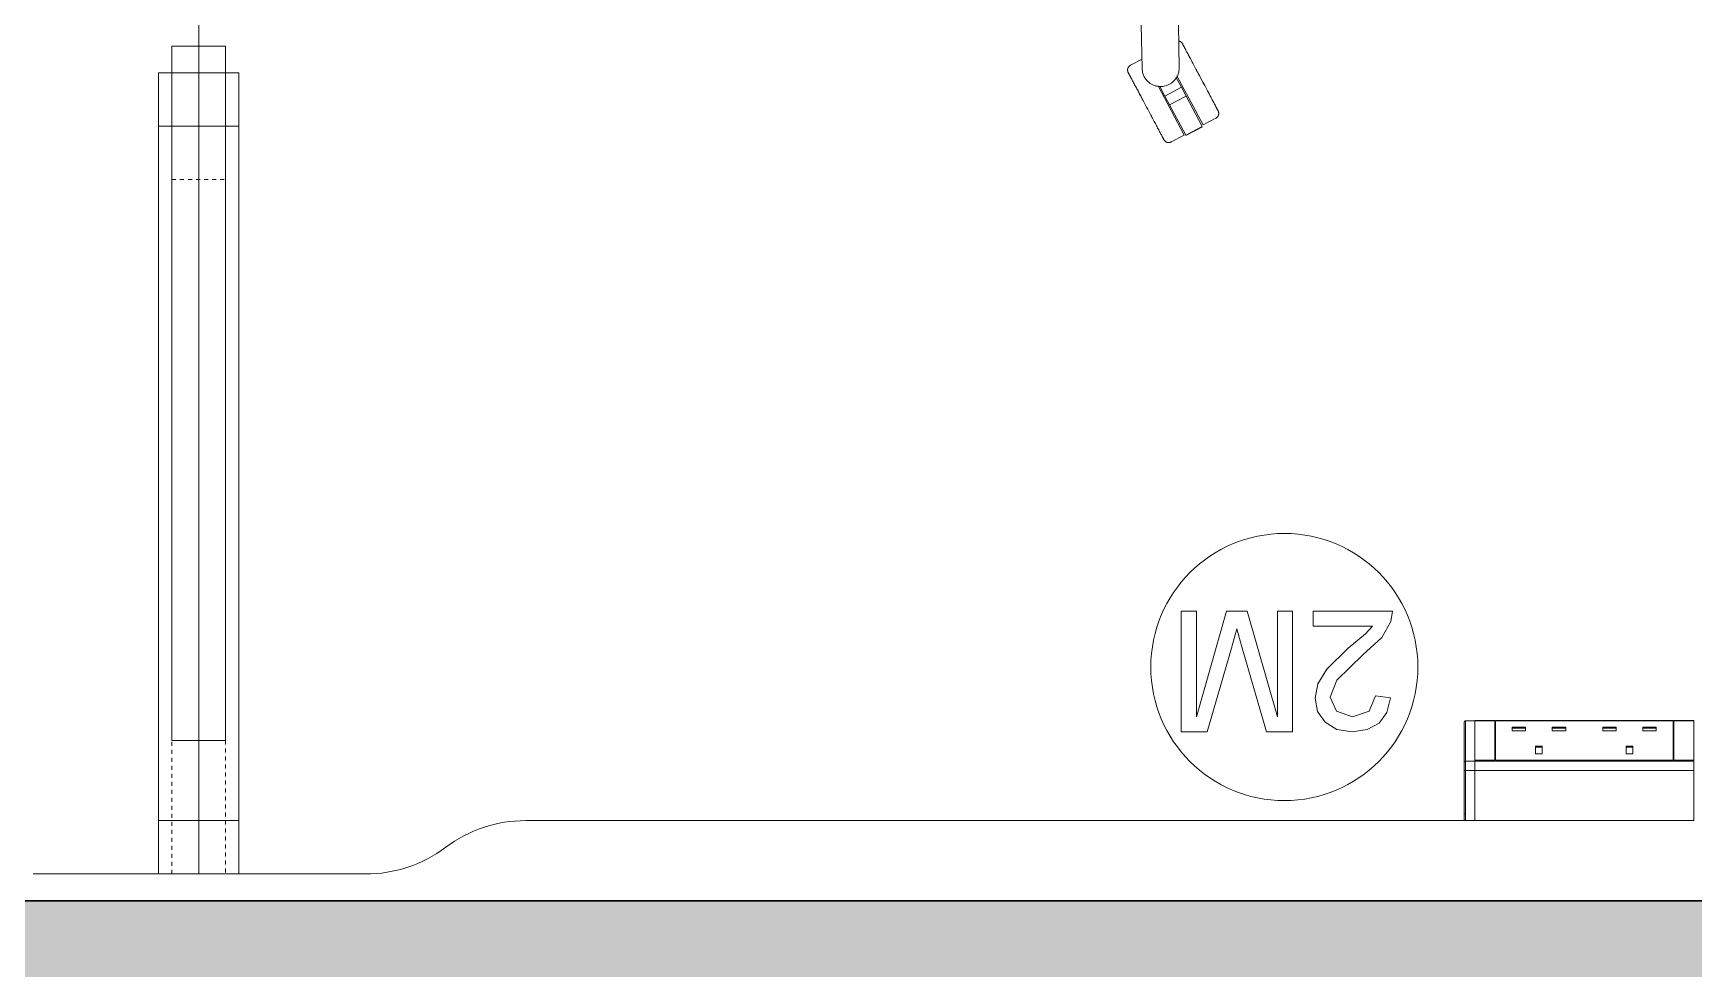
# Model space of a CAD drawing. Header units: millimetres. Extents: x 155927 to 317870, y -36033 to 97293.
# Drawn here: x 169723 to 170967, y 21057 to 21757 of the extents above; entities that cross this region are included whole.
import ezdxf

# ---------------------------------------------------------------- set-up
doc = ezdxf.new("R2010")
doc.units = ezdxf.units.MM
doc.header["$MEASUREMENT"] = 0
doc.linetypes.add('Dash', pattern=[6, 3, -3])
for name, color, linetype, lineweight in [('A-WALL-PATT', 7, 'CONTINUOUS', 9), ('I-FURN', 8, 'CONTINUOUS', 9), ('I-FURN-HDLN', 8, 'Dash', 9), ('I-WALL', 7, 'CONTINUOUS', 9)]:
    doc.layers.add(name, color=color, linetype=linetype, lineweight=lineweight)

msp = doc.modelspace()

# ---------------------------------------------------------------- hatches: boundary and pattern name
at = {"layer": 'A-WALL-PATT'}
msp.add_hatch(color=256, dxfattribs=at).paths.add_polyline_path([(178998.8, 21005.6), (178998.8, 21107.6), (166470.8, 21107.6), (166470.8, 21005.6), (178728, 21005.6)], flags=0)

# ---------------------------------------------------------------- linework, layer by layer
at = {"layer": 'I-FURN'}
for p, q in [((169847, 21927.6), (169847, 21127.6)), ((169847, 21127.6), (169847, 21927.6)), ((169847, 21127.6), (169847, 21927.6)), ((169847, 21927.6), (169847, 21127.6)), ((170553.5, 21731), (170552.9, 21763.4)), ((170580.9, 21763.7), (170581.4, 21731.5)), ((169867, 21747.6), (169827, 21747.6)), ((169827, 21747.6), (169827, 21727.6)), ((169867, 21727.6), (169867, 21747.6)), ((170581.2, 21751.4), (170581.3, 21751.3)), ((170581.3, 21751.3), (170581.5, 21751.3)), ((170581.5, 21751.3), (170581.6, 21751.2)), ((170581.6, 21751.2), (170581.8, 21751.2)), ((170581.8, 21751.2), (170581.9, 21751.1)), ((170581.9, 21751.1), (170582.1, 21751)), ((170582.1, 21751), (170582.2, 21751)), ((170582.2, 21751), (170582.3, 21750.9)), ((170582.3, 21750.9), (170582.5, 21750.8)), ((170582.5, 21750.8), (170582.6, 21750.7)), ((170582.6, 21750.7), (170582.7, 21750.6)), ((170582.7, 21750.6), (170582.9, 21750.5)), ((170582.9, 21750.5), (170583, 21750.4)), ((170583, 21750.4), (170583.1, 21750.3)), ((170583.1, 21750.3), (170583.2, 21750.2)), ((170583.2, 21750.2), (170583.3, 21750)), ((170583.3, 21750), (170583.4, 21749.9)), ((170583.4, 21749.9), (170583.5, 21749.8)), ((170583.5, 21749.8), (170583.6, 21749.7)), ((170583.6, 21749.7), (170583.7, 21749.5)), ((170583.7, 21749.5), (170583.8, 21749.4)), ((170583.8, 21749.4), (170583.8, 21749.3)), ((170583.8, 21749.3), (170583.8, 21749.3)), ((170583.8, 21749.3), (170583.8, 21749.3)), ((170583.8, 21749.3), (170583.9, 21749.2)), ((170583.9, 21749.2), (170583.8, 21749.3)), ((170583.8, 21749.3), (170583.8, 21749.3)), ((170583.8, 21749.3), (170583.8, 21749.3)), ((170583.9, 21749.2), (170584, 21749)), ((170583.9, 21749.1), (170583.9, 21749.2)), ((170584, 21748.9), (170583.9, 21749.1)), ((170584, 21749), (170584.1, 21748.8)), ((170584.1, 21748.7), (170584, 21748.9)), ((170584.1, 21748.8), (170584.2, 21748.6)), ((170584.2, 21748.5), (170584.1, 21748.7)), ((170584.2, 21748.6), (170584.3, 21748.4)), ((170584.4, 21748.2), (170584.2, 21748.5)), ((170584.3, 21748.4), (170584.5, 21748.1)), ((170584.6, 21747.9), (170584.4, 21748.2)), ((170584.5, 21748.1), (170584.6, 21747.7)), ((170584.8, 21747.5), (170584.6, 21747.9)), ((170584.6, 21747.7), (170584.8, 21747.4)), ((170585, 21747.1), (170584.8, 21747.5)), ((170584.8, 21747.4), (170585.1, 21747)), ((170585.2, 21746.7), (170585, 21747.1)), ((170585.1, 21747), (170585.3, 21746.5)), ((170585.4, 21746.3), (170585.2, 21746.7)), ((170585.3, 21746.5), (170585.6, 21746)), ((170585.7, 21745.7), (170585.4, 21746.3)), ((170585.6, 21746), (170585.8, 21745.5)), ((170586, 21745.2), (170585.7, 21745.7)), ((170585.8, 21745.5), (170586.1, 21745)), ((170586.3, 21744.6), (170586, 21745.2)), ((170586.1, 21745), (170586.4, 21744.4)), ((170586.6, 21744), (170586.3, 21744.6)), ((170586.9, 21743.4), (170586.6, 21744)), ((170587.3, 21742.7), (170586.9, 21743.4)), ((170587.7, 21742.1), (170587.3, 21742.7)), ((170588.1, 21741.3), (170587.7, 21742.1)), ((170588.5, 21740.6), (170588.1, 21741.3)), ((170588.9, 21739.8), (170588.5, 21740.6)), ((170589.3, 21739), (170588.9, 21739.8)), ((169817, 21727.6), (169817, 21687.6)), ((169817, 21127.6), (169817, 21727.6)), ((169827, 21727.6), (169817, 21727.6)), ((169817, 21727.6), (169877, 21727.6)), ((169827, 21727.6), (169827, 21227.6)), ((169877, 21727.6), (169867, 21727.6)), ((169867, 21227.6), (169867, 21727.6)), ((169877, 21727.6), (169877, 21127.6)), ((169877, 21687.6), (169877, 21727.6)), ((170542.7, 21730.3), (170542.8, 21730.4)), ((170542.7, 21730.1), (170542.7, 21730.3)), ((170542.7, 21729.9), (170542.7, 21730.1)), ((170542.7, 21729.8), (170542.7, 21729.9)), ((170542.7, 21729.6), (170542.7, 21729.8)), ((170542.7, 21729.4), (170542.7, 21729.6)), ((170542.7, 21729.3), (170542.7, 21729.4)), ((170542.7, 21729.1), (170542.7, 21729.3)), ((170542.8, 21729), (170542.7, 21729.1)), ((170542.8, 21730.7), (170542.9, 21730.9)), ((170542.8, 21730.6), (170542.8, 21730.7)), ((170542.8, 21730.4), (170542.8, 21730.6)), ((170542.8, 21728.8), (170542.8, 21729)), ((170542.8, 21728.7), (170542.8, 21728.8)), ((170542.9, 21728.5), (170542.8, 21728.7)), ((170542.9, 21731), (170543, 21731.2)), ((170542.9, 21730.9), (170542.9, 21731)), ((170542.9, 21728.3), (170542.9, 21728.5)), ((170543, 21728.2), (170542.9, 21728.3)), ((170543, 21731.2), (170543.1, 21731.3)), ((170543, 21728), (170543, 21728.2)), ((170543.1, 21727.9), (170543, 21728)), ((170543.1, 21731.5), (170543.2, 21731.6)), ((170543.1, 21731.3), (170543.1, 21731.5)), ((170543.2, 21727.8), (170543.1, 21727.9)), ((170543.2, 21731.6), (170543.3, 21731.8)), ((170543.2, 21727.7), (170543.2, 21727.8)), ((170543.2, 21727.8), (170543.2, 21727.7)), ((170543.2, 21727.6), (170543.2, 21727.7)), ((170543.2, 21727.7), (170543.2, 21727.7)), ((170543.2, 21727.7), (170543.2, 21727.7)), ((170543.2, 21727.7), (170543.3, 21727.6)), ((170543.3, 21727.5), (170543.2, 21727.6)), ((170543.3, 21731.8), (170543.4, 21731.9)), ((170543.3, 21727.6), (170543.3, 21727.4)), ((170543.4, 21727.3), (170543.3, 21727.5)), ((170543.3, 21727.4), (170543.4, 21727.2)), ((170543.4, 21731.9), (170543.5, 21732)), ((170543.5, 21727.1), (170543.4, 21727.3)), ((170543.4, 21727.2), (170543.6, 21727)), ((170543.5, 21732), (170543.6, 21732.1)), ((170543.6, 21732.1), (170543.7, 21732.3)), ((170543.7, 21732.3), (170543.8, 21732.4)), ((170543.8, 21732.4), (170543.9, 21732.5)), ((170543.9, 21732.5), (170544, 21732.6)), ((170544, 21732.6), (170544.1, 21732.7)), ((170544.1, 21732.7), (170544.3, 21732.8)), ((170544.3, 21732.8), (170544.4, 21732.9)), ((170544.4, 21732.9), (170544.5, 21733)), ((170544.5, 21733), (170544.7, 21733.1)), ((170544.7, 21733.1), (170544.8, 21733.2)), ((170553.7, 21737.9), (170544.8, 21733.2)), ((170544.8, 21733.2), (170544.8, 21733.2)), ((170553.9, 21727.7), (170553.5, 21731)), ((170555.2, 21724.5), (170553.9, 21727.7)), ((170581.1, 21728.1), (170580, 21725)), ((170581.4, 21731.5), (170581.1, 21728.1)), ((170589.7, 21738.2), (170589.3, 21739)), ((170590.2, 21737.3), (170589.7, 21738.2)), ((170590.6, 21736.5), (170590.2, 21737.3)), ((170591.1, 21735.6), (170590.6, 21736.5)), ((170591.6, 21734.7), (170591.1, 21735.6)), ((170591.3, 21735.2), (170591.8, 21734.2)), ((170592.1, 21733.7), (170591.6, 21734.7)), ((170591.8, 21734.2), (170592.3, 21733.3)), ((170592.6, 21732.8), (170592.1, 21733.7)), ((170592.3, 21733.3), (170592.8, 21732.4)), ((170593.1, 21731.9), (170592.6, 21732.8)), ((170592.8, 21732.4), (170593.3, 21731.4)), ((170593.6, 21730.9), (170593.1, 21731.9)), ((170593.3, 21731.4), (170593.8, 21730.4)), ((170594.1, 21729.9), (170593.6, 21730.9)), ((170593.8, 21730.4), (170594.4, 21729.5)), ((170594.6, 21728.9), (170594.1, 21729.9)), ((170594.4, 21729.5), (170594.9, 21728.5)), ((170595.2, 21727.9), (170594.6, 21728.9)), ((170594.9, 21728.5), (170595.4, 21727.5)), ((170595.7, 21726.9), (170595.2, 21727.9)), ((170595.4, 21727.5), (170595.9, 21726.5)), ((170543.6, 21726.9), (170543.5, 21727.1)), ((170543.6, 21727), (170543.7, 21726.8)), ((170543.8, 21726.6), (170543.6, 21726.9)), ((170543.7, 21726.8), (170543.9, 21726.5)), ((170543.9, 21726.3), (170543.8, 21726.6)), ((170543.9, 21726.5), (170544, 21726.1)), ((170544.1, 21725.9), (170543.9, 21726.3)), ((170544, 21726.1), (170544.2, 21725.8)), ((170544.3, 21725.5), (170544.1, 21725.9)), ((170544.2, 21725.8), (170544.4, 21725.4)), ((170544.6, 21725.1), (170544.3, 21725.5)), ((170544.4, 21725.4), (170544.7, 21724.9)), ((170544.8, 21724.7), (170544.6, 21725.1)), ((170544.7, 21724.9), (170544.9, 21724.4)), ((170545.1, 21724.2), (170544.8, 21724.7)), ((170544.9, 21724.4), (170545.2, 21723.9)), ((170545.4, 21723.6), (170545.1, 21724.2)), ((170545.2, 21723.9), (170545.5, 21723.4)), ((170545.7, 21723), (170545.4, 21723.6)), ((170545.5, 21723.4), (170545.8, 21722.8)), ((170545.8, 21722.8), (170546.1, 21722.2)), ((170546.1, 21722.2), (170546.5, 21721.5)), ((170546.5, 21721.5), (170546.9, 21720.8)), ((170546.9, 21720.8), (170547.2, 21720.1)), ((170547.2, 21720.1), (170547.6, 21719.4)), ((170547.6, 21719.4), (170548, 21718.6)), ((170548, 21718.6), (170548.4, 21717.8)), ((170548.4, 21717.8), (170548.9, 21717)), ((170548.9, 21717), (170549.3, 21716.2)), ((170549.6, 21715.7), (170549.1, 21716.6)), ((170549.3, 21716.2), (170549.8, 21715.3)), ((170550, 21714.9), (170549.6, 21715.7)), ((170549.8, 21715.3), (170550.2, 21714.5)), ((170550.5, 21714), (170550, 21714.9)), ((170557.1, 21721.8), (170555.2, 21724.5)), ((170559.7, 21719.6), (170557.1, 21721.8)), ((170562.7, 21718.1), (170559.7, 21719.6)), ((170566, 21717.3), (170562.7, 21718.1)), ((170585, 21681), (170565.5, 21717.7)), ((170569.4, 21717.4), (170566, 21717.3)), ((170570.7, 21710.1), (170566.9, 21717.3)), ((170572.6, 21718.3), (170569.4, 21717.4)), ((170583, 21716.7), (170570.7, 21710.1)), ((170575.6, 21719.9), (170572.6, 21718.3)), ((170578.1, 21722.2), (170575.6, 21719.9)), ((170580, 21725), (170578.1, 21722.2)), ((170579.2, 21723.8), (170583, 21716.7)), ((170599.2, 21688.5), (170579.6, 21725.2)), ((170583, 21716.7), (170586.6, 21710.1)), ((170596.2, 21725.9), (170595.7, 21726.9)), ((170595.9, 21726.5), (170596.5, 21725.5)), ((170596.8, 21724.9), (170596.2, 21725.9)), ((170596.5, 21725.5), (170597, 21724.5)), ((170597.3, 21723.9), (170596.8, 21724.9)), ((170597, 21724.5), (170597.5, 21723.5)), ((170597.8, 21722.9), (170597.3, 21723.9)), ((170597.5, 21723.5), (170598.1, 21722.5)), ((170598.4, 21721.9), (170597.8, 21722.9)), ((170598.1, 21722.5), (170598.6, 21721.5)), ((170598.9, 21720.9), (170598.4, 21721.9)), ((170598.6, 21721.5), (170599.1, 21720.5)), ((170599.4, 21719.9), (170598.9, 21720.9)), ((170599.1, 21720.5), (170599.7, 21719.5)), ((170600, 21718.9), (170599.4, 21719.9)), ((170599.7, 21719.5), (170600.2, 21718.5)), ((170600.5, 21718), (170600, 21718.9)), ((170600.2, 21718.5), (170600.7, 21717.5)), ((170601, 21717), (170600.5, 21718)), ((170600.7, 21717.5), (170601.2, 21716.6)), ((170601.5, 21716), (170601, 21717)), ((170601.2, 21716.6), (170601.7, 21715.6)), ((170602, 21715.1), (170601.5, 21716)), ((170601.7, 21715.6), (170602.2, 21714.7)), ((170602.5, 21714.2), (170602, 21715.1)), ((170550.2, 21714.5), (170550.7, 21713.6)), ((170551, 21713.1), (170550.5, 21714)), ((170550.7, 21713.6), (170551.2, 21712.7)), ((170551.5, 21712.2), (170551, 21713.1)), ((170551.2, 21712.7), (170551.7, 21711.7)), ((170552, 21711.2), (170551.5, 21712.2)), ((170551.7, 21711.7), (170552.2, 21710.8)), ((170552.5, 21710.3), (170552, 21711.2)), ((170552.2, 21710.8), (170552.7, 21709.8)), ((170553, 21709.3), (170552.5, 21710.3)), ((170552.7, 21709.8), (170553.2, 21708.9)), ((170553.5, 21708.3), (170553, 21709.3)), ((170553.2, 21708.9), (170553.7, 21707.9)), ((170554, 21707.3), (170553.5, 21708.3)), ((170553.7, 21707.9), (170554.3, 21706.9)), ((170554.6, 21706.4), (170554, 21707.3)), ((170554.3, 21706.9), (170554.8, 21705.9)), ((170555.1, 21705.4), (170554.6, 21706.4)), ((170554.8, 21705.9), (170555.3, 21704.9)), ((170555.6, 21704.4), (170555.1, 21705.4)), ((170555.3, 21704.9), (170555.9, 21703.9)), ((170556.1, 21703.3), (170555.6, 21704.4)), ((170555.9, 21703.9), (170556.4, 21702.9)), ((170556.7, 21702.3), (170556.1, 21703.3)), ((170556.4, 21702.9), (170556.9, 21701.9)), ((170557.2, 21701.3), (170556.7, 21702.3)), ((170574.2, 21703.5), (170570.7, 21710.1)), ((170586.6, 21710.1), (170574.2, 21703.5)), ((170586.3, 21680.8), (170574.2, 21703.5)), ((170586.6, 21710.1), (170598.6, 21687.3)), ((170602.2, 21714.7), (170602.7, 21713.7)), ((170603, 21713.3), (170602.5, 21714.2)), ((170602.7, 21713.7), (170603.2, 21712.8)), ((170603.5, 21712.4), (170603, 21713.3)), ((170603.2, 21712.8), (170603.7, 21712)), ((170603.9, 21711.5), (170603.5, 21712.4)), ((170603.7, 21712), (170604.1, 21711.1)), ((170604.4, 21710.6), (170603.9, 21711.5)), ((170604.1, 21711.1), (170604.6, 21710.2)), ((170604.8, 21709.8), (170604.4, 21710.6)), ((170605.3, 21709), (170604.8, 21709.8)), ((170605.7, 21708.2), (170605.3, 21709)), ((170606.1, 21707.4), (170605.7, 21708.2)), ((170606.5, 21706.7), (170606.1, 21707.4)), ((170606.8, 21706), (170606.5, 21706.7)), ((170607.2, 21705.3), (170606.8, 21706)), ((170607.5, 21704.7), (170607.2, 21705.3)), ((170607.9, 21704), (170607.5, 21704.7)), ((170608.2, 21703.5), (170607.9, 21704)), ((170608, 21703.8), (170608.3, 21703.2)), ((170608.5, 21702.9), (170608.2, 21703.5)), ((170608.3, 21703.2), (170608.6, 21702.7)), ((170608.8, 21702.4), (170608.5, 21702.9)), ((170608.6, 21702.7), (170608.9, 21702.2)), ((170609, 21701.9), (170608.8, 21702.4)), ((170556.9, 21701.9), (170557.5, 21700.9)), ((170557.8, 21700.3), (170557.2, 21701.3)), ((170557.5, 21700.9), (170558, 21699.9)), ((170558.3, 21699.3), (170557.8, 21700.3)), ((170558, 21699.9), (170558.5, 21698.9)), ((170558.8, 21698.3), (170558.3, 21699.3)), ((170558.5, 21698.9), (170559.1, 21697.9)), ((170559.3, 21697.4), (170558.8, 21698.3)), ((170559.1, 21697.9), (170559.6, 21696.9)), ((170559.9, 21696.4), (170559.3, 21697.4)), ((170559.6, 21696.9), (170560.1, 21695.9)), ((170560.4, 21695.4), (170559.9, 21696.4)), ((170560.1, 21695.9), (170560.6, 21695)), ((170560.9, 21694.4), (170560.4, 21695.4)), ((170560.6, 21695), (170561.1, 21694)), ((170561.4, 21693.5), (170560.9, 21694.4)), ((170561.1, 21694), (170561.6, 21693.1)), ((170561.9, 21692.6), (170561.4, 21693.5)), ((170561.6, 21693.1), (170562.1, 21692.2)), ((170562.4, 21691.7), (170561.9, 21692.6)), ((170562.1, 21692.2), (170562.6, 21691.2)), ((170562.6, 21691.2), (170563.1, 21690.4)), ((170563.1, 21690.4), (170563.5, 21689.5)), ((170599.2, 21688.5), (170608.9, 21693.6)), ((170608.9, 21702.2), (170609.1, 21701.7)), ((170609, 21693.7), (170608.9, 21693.6)), ((170608.9, 21693.6), (170608.9, 21693.6)), ((170609.2, 21701.5), (170609, 21701.9)), ((170609.2, 21693.8), (170609, 21693.7)), ((170609.1, 21701.7), (170609.4, 21701.3)), ((170609.5, 21701.1), (170609.2, 21701.5)), ((170609.3, 21693.9), (170609.2, 21693.8)), ((170609.4, 21694), (170609.3, 21693.9)), ((170609.4, 21701.3), (170609.6, 21700.9)), ((170609.6, 21694.1), (170609.4, 21694)), ((170609.7, 21700.7), (170609.5, 21701.1)), ((170609.6, 21700.9), (170609.7, 21700.5)), ((170609.7, 21694.2), (170609.6, 21694.1)), ((170609.8, 21700.3), (170609.7, 21700.7)), ((170609.7, 21700.5), (170609.9, 21700.2)), ((170609.8, 21694.3), (170609.7, 21694.2)), ((170610, 21700.1), (170609.8, 21700.3)), ((170609.9, 21694.4), (170609.8, 21694.3)), ((170609.9, 21700.2), (170610.1, 21699.9)), ((170610, 21694.5), (170609.9, 21694.4)), ((170610.1, 21699.8), (170610, 21700.1)), ((170610.1, 21694.7), (170610, 21694.5)), ((170610.1, 21699.9), (170610.2, 21699.7)), ((170610.3, 21699.6), (170610.1, 21699.8)), ((170610.2, 21694.8), (170610.1, 21694.7)), ((170610.2, 21699.7), (170610.3, 21699.5)), ((170610.3, 21694.9), (170610.2, 21694.8)), ((170610.4, 21699.4), (170610.3, 21699.6)), ((170610.3, 21699.5), (170610.4, 21699.3)), ((170610.4, 21695.1), (170610.3, 21694.9)), ((170610.4, 21699.3), (170610.4, 21699.4)), ((170610.4, 21699.3), (170610.5, 21699.2)), ((170610.5, 21699.2), (170610.4, 21699.3)), ((170610.5, 21695.2), (170610.4, 21695.1)), ((170610.5, 21699.2), (170610.5, 21699.1)), ((170610.5, 21699.1), (170610.5, 21699.2)), ((170610.5, 21699.1), (170610.6, 21698.9)), ((170610.5, 21699.1), (170610.5, 21699.1)), ((170610.5, 21699.1), (170610.5, 21699.1)), ((170610.5, 21699.1), (170610.5, 21699.1)), ((170610.6, 21695.4), (170610.5, 21695.2)), ((170610.6, 21698.9), (170610.7, 21698.8)), ((170610.7, 21695.6), (170610.6, 21695.5)), ((170610.6, 21695.5), (170610.6, 21695.4)), ((170610.7, 21698.8), (170610.7, 21698.6)), ((170610.7, 21698.6), (170610.8, 21698.5)), ((170610.8, 21695.9), (170610.7, 21695.8)), ((170610.7, 21695.8), (170610.7, 21695.6)), ((170610.8, 21698.5), (170610.8, 21698.3)), ((170610.8, 21698.3), (170610.9, 21698.2)), ((170610.9, 21696.3), (170610.8, 21696.1)), ((170610.8, 21696.1), (170610.8, 21695.9)), ((170610.9, 21698.2), (170610.9, 21698)), ((170610.9, 21698), (170610.9, 21697.9)), ((170610.9, 21697.9), (170611, 21697.7)), ((170611, 21696.7), (170610.9, 21696.6)), ((170610.9, 21696.6), (170610.9, 21696.4)), ((170610.9, 21696.4), (170610.9, 21696.3)), ((170611, 21697.7), (170611, 21697.5)), ((170611, 21697.5), (170611, 21697.4)), ((170611, 21697.4), (170611, 21697.2)), ((170611, 21697.2), (170611, 21697.1)), ((170611, 21697.1), (170611, 21696.9)), ((170611, 21696.9), (170611, 21696.7)), ((169817, 21687.6), (169817, 21167.6)), ((169827, 21687.6), (169817, 21687.6)), ((169877, 21687.6), (169817, 21687.6)), ((169877, 21687.6), (169867, 21687.6)), ((169877, 21167.6), (169877, 21687.6)), ((170563.5, 21689.5), (170564, 21688.6)), ((170564, 21688.6), (170564.4, 21687.8)), ((170564.4, 21687.8), (170564.8, 21687)), ((170564.8, 21687), (170565.2, 21686.2)), ((170565.2, 21686.2), (170565.6, 21685.5)), ((170565.6, 21685.5), (170566, 21684.8)), ((170566, 21684.8), (170566.4, 21684.1)), ((170566.4, 21684.1), (170566.7, 21683.4)), ((170566.7, 21683.4), (170567.1, 21682.8)), ((170567.1, 21682.8), (170567.4, 21682.2)), ((170567.6, 21681.9), (170567.3, 21682.5)), ((170567.4, 21682.2), (170567.7, 21681.6)), ((170567.9, 21681.3), (170567.6, 21681.9)), ((170567.7, 21681.6), (170568, 21681.1)), ((170568.1, 21680.8), (170567.9, 21681.3)), ((170568, 21681.1), (170568.3, 21680.6)), ((170568.4, 21680.3), (170568.1, 21680.8)), ((170568.3, 21680.6), (170568.5, 21680.1)), ((170568.6, 21679.9), (170568.4, 21680.3)), ((170568.5, 21680.1), (170568.7, 21679.7)), ((170568.9, 21679.5), (170568.6, 21679.9)), ((170568.7, 21679.7), (170568.9, 21679.3)), ((170569, 21679.1), (170568.9, 21679.5)), ((170568.9, 21679.3), (170569.1, 21678.9)), ((170569.2, 21678.8), (170569, 21679.1)), ((170569.1, 21678.9), (170569.3, 21678.6)), ((170569.4, 21678.5), (170569.2, 21678.8)), ((170569.3, 21678.6), (170569.5, 21678.3)), ((170569.5, 21678.2), (170569.4, 21678.5)), ((170569.5, 21678.3), (170569.6, 21678.1)), ((170569.6, 21678), (170569.5, 21678.2)), ((170569.6, 21678.1), (170569.7, 21677.9)), ((170569.7, 21677.8), (170569.6, 21678)), ((170569.7, 21677.9), (170569.8, 21677.7)), ((170569.8, 21677.7), (170569.7, 21677.8)), ((170569.9, 21677.6), (170569.8, 21677.7)), ((170569.8, 21677.7), (170569.8, 21677.6)), ((170569.8, 21677.6), (170569.9, 21677.5)), ((170569.9, 21677.5), (170569.9, 21677.6)), ((170569.9, 21677.4), (170569.9, 21677.5)), ((170569.9, 21677.5), (170569.9, 21677.5)), ((170569.9, 21677.5), (170569.9, 21677.5)), ((170569.9, 21677.5), (170569.9, 21677.5)), ((170570, 21677.3), (170569.9, 21677.4)), ((170575.4, 21675.8), (170585, 21681)), ((170598.6, 21687.3), (170586.3, 21680.8)), ((170586.4, 21680.6), (170598.7, 21687.2)), ((170570.1, 21677.2), (170570, 21677.3)), ((170570.2, 21677), (170570.1, 21677.2)), ((170570.3, 21676.9), (170570.2, 21677)), ((170570.4, 21676.8), (170570.3, 21676.9)), ((170570.5, 21676.7), (170570.4, 21676.8)), ((170570.6, 21676.5), (170570.5, 21676.7)), ((170570.7, 21676.4), (170570.6, 21676.5)), ((170570.8, 21676.3), (170570.7, 21676.4)), ((170571, 21676.2), (170570.8, 21676.3)), ((170571.1, 21676.1), (170571, 21676.2)), ((170571.2, 21676), (170571.1, 21676.1)), ((170571.4, 21675.9), (170571.2, 21676)), ((170571.5, 21675.9), (170571.4, 21675.9)), ((170571.6, 21675.8), (170571.5, 21675.9)), ((170571.8, 21675.7), (170571.6, 21675.8)), ((170571.9, 21675.6), (170571.8, 21675.7)), ((170572.1, 21675.6), (170571.9, 21675.6)), ((170572.2, 21675.5), (170572.1, 21675.6)), ((170572.4, 21675.5), (170572.2, 21675.5)), ((170572.5, 21675.4), (170572.4, 21675.5)), ((170572.7, 21675.4), (170572.5, 21675.4)), ((170572.9, 21675.4), (170572.7, 21675.4)), ((170573, 21675.4), (170572.9, 21675.4)), ((170573.2, 21675.3), (170573, 21675.4)), ((170573.3, 21675.3), (170573.2, 21675.3)), ((170573.5, 21675.3), (170573.3, 21675.3)), ((170573.7, 21675.3), (170573.5, 21675.3)), ((170573.8, 21675.4), (170573.7, 21675.3)), ((170574, 21675.4), (170573.8, 21675.4)), ((170574.1, 21675.4), (170574, 21675.4)), ((170574.3, 21675.4), (170574.1, 21675.4)), ((170574.5, 21675.5), (170574.3, 21675.4)), ((170574.6, 21675.5), (170574.5, 21675.5)), ((170574.8, 21675.6), (170574.6, 21675.5)), ((170574.9, 21675.6), (170574.8, 21675.6)), ((170575.1, 21675.7), (170574.9, 21675.6)), ((170575.2, 21675.7), (170575.1, 21675.7)), ((170575.4, 21675.8), (170575.2, 21675.7)), ((170594.2, 21324.5), (170582.9, 21324.5)), ((170582.9, 21324.5), (170582.9, 21234.1)), ((170616.9, 21324.5), (170594.2, 21245.4)), ((170594.2, 21245.4), (170594.2, 21324.5)), ((170632.2, 21324.5), (170616.9, 21324.5)), ((170654.9, 21245.4), (170632.2, 21324.5)), ((170666.2, 21324.5), (170654.9, 21324.5)), ((170654.9, 21324.5), (170654.9, 21245.4)), ((170666.2, 21234.1), (170666.2, 21324.5)), ((170741.1, 21324.5), (170681.8, 21324.5)), ((170681.8, 21324.5), (170681.8, 21313.2)), ((170739.9, 21316.7), (170741.1, 21324.5)), ((170620.5, 21296.7), (170624.5, 21311.1)), ((170624.5, 21311.1), (170628.3, 21297.8)), ((170681.8, 21313.2), (170726.1, 21313.2)), ((170721, 21307.4), (170708, 21296.6)), ((170718.9, 21291.6), (170733, 21304.7)), ((170726.1, 21313.2), (170721, 21307.4)), ((170733, 21304.7), (170739.9, 21316.7)), ((170602.3, 21234.1), (170620.5, 21296.7)), ((170628.3, 21297.8), (170646.8, 21234.1)), ((170708, 21296.6), (170691.9, 21281.1)), ((170691.9, 21281.1), (170685.2, 21270)), ((170699.3, 21272.8), (170718.9, 21291.6)), ((170685.2, 21270), (170683.2, 21259.3)), ((170694.5, 21260), (170699.3, 21272.8)), ((170683.2, 21259.3), (170685, 21249.4)), ((170699.1, 21249.6), (170694.5, 21260)), ((170728.4, 21260.9), (170723.6, 21249.5)), ((170739.7, 21259.5), (170728.4, 21260.9)), ((170736.9, 21248.6), (170739.7, 21259.5)), ((170685, 21249.4), (170690.6, 21241.3)), ((170711.1, 21245.4), (170699.1, 21249.6)), ((170723.6, 21249.5), (170711.1, 21245.4)), ((170731, 21240.6), (170736.9, 21248.6)), ((170802.7, 21242.4), (170795.7, 21242.4)), ((170795.7, 21242.3), (170795.7, 21242.4)), ((170802.7, 21242.4), (170795.7, 21242.4)), ((170802.7, 21242.4), (170795.7, 21242.4)), ((170795.7, 21212), (170795.7, 21242.3)), ((170795.7, 21242.3), (170802.7, 21242.3)), ((170802.7, 21242.6), (170817.7, 21242.6)), ((170802.7, 21212.8), (170802.7, 21242.6)), ((170802.7, 21242.3), (170802.7, 21242.4)), ((170802.7, 21212), (170802.7, 21242.3)), ((170966.7, 21242.4), (170802.8, 21242.4)), ((170817.7, 21242.6), (170817.7, 21212.8)), ((170817.7, 21242.3), (170818.2, 21242.3)), ((170818.2, 21242.6), (170951.2, 21242.6)), ((170818.2, 21242.6), (170818.2, 21212.8)), ((170951.2, 21242.6), (170951.2, 21212.8)), ((170951.2, 21242.3), (170951.7, 21242.3)), ((170951.7, 21212.8), (170951.7, 21242.6)), ((170951.7, 21242.6), (170966.7, 21242.6)), ((170966.7, 21242.6), (170966.7, 21212.8)), ((170582.9, 21234.1), (170602.3, 21234.1)), ((170646.8, 21234.1), (170666.2, 21234.1)), ((170690.6, 21241.3), (170699.4, 21235.9)), ((170699.4, 21235.9), (170710.8, 21234.1)), ((170710.8, 21234.1), (170722.2, 21235.7)), ((170722.2, 21235.7), (170731, 21240.6)), ((170794.7, 21241.4), (170794.7, 21211.2)), ((170794.7, 21241.4), (170794.7, 21211.2)), ((170794.9, 21242.1), (170794.9, 21242.1)), ((170830.8, 21237.6), (170830.8, 21234.8)), ((170840.8, 21237.6), (170830.8, 21237.6)), ((170840.8, 21236.9), (170830.8, 21236.9)), ((170840.8, 21234.8), (170830.8, 21234.8)), ((170840.8, 21237.6), (170840.8, 21234.8)), ((170860.8, 21237.6), (170860.8, 21234.8)), ((170870.8, 21237.6), (170860.8, 21237.6)), ((170870.8, 21236.9), (170860.8, 21236.9)), ((170870.8, 21234.8), (170860.8, 21234.8)), ((170870.8, 21237.6), (170870.8, 21234.8)), ((170898.6, 21237.6), (170898.6, 21234.8)), ((170908.6, 21237.6), (170898.6, 21237.6)), ((170908.6, 21236.9), (170898.6, 21236.9)), ((170908.6, 21234.8), (170898.6, 21234.8)), ((170908.6, 21237.6), (170908.6, 21234.8)), ((170928.6, 21237.6), (170928.6, 21234.8)), ((170938.6, 21237.6), (170928.6, 21237.6)), ((170938.6, 21236.9), (170928.6, 21236.9)), ((170938.6, 21234.8), (170928.6, 21234.8)), ((170938.6, 21237.6), (170938.6, 21234.8)), ((169827, 21227.6), (169867, 21227.6)), ((170848.3, 21223.3), (170848.3, 21217.5)), ((170853.3, 21223.3), (170848.3, 21223.3)), ((170853.3, 21222.5), (170848.3, 21222.5)), ((170853.3, 21217.5), (170848.3, 21217.5)), ((170853.3, 21223.3), (170853.3, 21217.5)), ((170916.1, 21223.3), (170916.1, 21217.5)), ((170921.1, 21223.3), (170916.1, 21223.3)), ((170921.1, 21222.5), (170916.1, 21222.5)), ((170916.1, 21217.5), (170921.1, 21217.5)), ((170921.1, 21217.5), (170921.1, 21223.3)), ((170794.7, 21172.6), (170794.7, 21211.2)), ((170794.7, 21211.2), (170794.7, 21205.6)), ((170794.7, 21205.6), (170794.7, 21168.6)), ((170795.7, 21205.1), (170795.7, 21212)), ((170795.7, 21212), (170802.7, 21212)), ((170795.7, 21167.6), (170795.7, 21205.1)), ((170795.7, 21205.1), (170802.7, 21205.1)), ((170817.7, 21212.8), (170802.7, 21212.8)), ((170802.7, 21212.8), (170802.7, 21210.4)), ((170802.7, 21205.1), (170802.7, 21212)), ((170802.7, 21167.6), (170802.7, 21205.1)), ((170802.8, 21212.6), (170817.7, 21212.6)), ((170802.8, 21212), (170802.8, 21212.6)), ((170802.8, 21212), (170802.8, 21205.1)), ((170966.7, 21212), (170802.8, 21212)), ((170802.8, 21205.1), (170802.8, 21167.6)), ((170966.7, 21205.1), (170802.8, 21205.1)), ((170951.2, 21212.8), (170818.2, 21212.8)), ((170818.2, 21212.6), (170951.2, 21212.6)), ((170966.7, 21212.8), (170951.7, 21212.8)), ((170951.7, 21212.6), (170966.7, 21212.6)), ((170966.7, 21212.6), (170966.7, 21212)), ((170966.7, 21205.1), (170966.7, 21212)), ((170966.7, 21167.6), (170966.7, 21205.1)), ((169817, 21167.6), (169817, 21127.6)), ((169877, 21167.6), (169817, 21167.6)), ((169877, 21167.6), (169817, 21167.6)), ((169877, 21127.6), (169877, 21167.6)), ((170092, 21167.6), (170795.7, 21167.6)), ((170795.7, 21167.6), (170092, 21167.6)), ((170795.7, 21172.6), (170794.7, 21172.6)), ((170794.7, 21168.6), (170794.7, 21172.6)), ((170794.7, 21168.6), (170794.7, 21168.6)), ((170795.7, 21167.6), (170802.7, 21167.6)), ((170795.7, 21167.6), (170802.7, 21167.6)), ((170802.8, 21167.6), (170966.7, 21167.6)), ((170966.7, 21167.6), (170802.8, 21167.6)), ((169723.1, 21127.6), (169847, 21127.6)), ((169847, 21127.6), (169723.1, 21127.6)), ((169877, 21127.6), (169817, 21127.6)), ((169877, 21127.6), (169817, 21127.6)), ((169847, 21127.6), (169972, 21127.6)), ((169972, 21127.6), (169847, 21127.6))]:
    msp.add_line(p, q, dxfattribs=at)
at = {"layer": 'I-FURN', "flags": 128}
for points in [[(170795.2, 21242.3), (170795.2, 21242.3), (170795.2, 21242.3), (170795.3, 21242.4), (170795.3, 21242.4), (170795.3, 21242.4), (170795.4, 21242.4), (170795.4, 21242.4), (170795.5, 21242.4), (170795.5, 21242.4), (170795.5, 21242.4), (170795.6, 21242.4), (170795.6, 21242.4), (170795.7, 21242.4), (170795.7, 21242.4)], [(170794.7, 21211.2), (170794.7, 21211.1), (170794.7, 21211), (170794.7, 21210.9), (170794.7, 21210.8), (170794.7, 21210.6), (170794.7, 21210.5), (170794.7, 21210.4), (170794.7, 21210.3), (170794.7, 21210.2), (170794.7, 21210), (170794.7, 21209.9), (170794.7, 21209.7), (170794.7, 21209.6), (170794.7, 21209.5), (170794.7, 21209.3), (170794.7, 21209.2), (170794.7, 21209), (170794.7, 21208.8), (170794.7, 21208.7), (170794.7, 21208.5), (170794.7, 21208.4), (170794.7, 21208.2), (170794.7, 21208.1), (170794.7, 21207.9), (170794.7, 21207.7), (170794.7, 21207.6), (170794.7, 21207.4), (170794.7, 21207.3), (170794.7, 21207.1), (170794.7, 21206.9), (170794.7, 21206.8), (170794.7, 21206.6), (170794.7, 21206.5), (170794.7, 21206.3), (170794.7, 21206.2), (170794.7, 21206), (170794.7, 21205.9), (170794.7, 21205.8), (170794.7, 21205.6)], [(170794.7, 21205.6), (170794.7, 21202.9), (170794.7, 21200.2), (170794.7, 21197.5), (170794.7, 21195), (170794.7, 21192.6), (170794.7, 21190.3), (170794.7, 21188), (170794.7, 21185.9), (170794.7, 21183.9), (170794.7, 21182), (170794.7, 21180.2), (170794.7, 21178.5), (170794.7, 21177), (170794.7, 21175.6), (170794.7, 21174.3), (170794.7, 21173.1), (170794.7, 21172), (170794.7, 21171.1), (170794.7, 21170.3), (170794.7, 21169.7), (170794.7, 21169.2), (170794.7, 21168.8), (170794.7, 21168.6)], [(170794.7, 21168.6), (170794.7, 21168.6), (170794.7, 21168.6), (170794.7, 21168.6), (170794.7, 21168.7), (170794.7, 21168.7), (170794.7, 21168.7), (170794.7, 21168.8), (170794.7, 21168.8), (170794.7, 21168.9), (170794.7, 21168.9), (170794.7, 21169), (170794.7, 21169.1), (170794.7, 21169.1), (170794.7, 21169.2), (170794.7, 21169.3), (170794.7, 21169.4), (170794.7, 21169.5), (170794.7, 21169.6), (170794.7, 21169.7), (170794.7, 21169.8), (170794.7, 21169.9), (170794.7, 21170.1), (170794.7, 21170.2), (170794.7, 21170.3), (170794.7, 21170.4), (170794.7, 21170.6), (170794.7, 21170.7), (170794.7, 21170.9), (170794.7, 21171), (170794.7, 21171.2), (170794.7, 21171.3), (170794.7, 21171.5), (170794.7, 21171.6), (170794.7, 21171.8), (170794.7, 21171.9), (170794.7, 21172.1), (170794.7, 21172.2), (170794.7, 21172.4), (170794.7, 21172.6), (170794.7, 21172.6)], [(170795.7, 21167.6), (170795.6, 21167.6), (170795.6, 21167.6), (170795.5, 21167.6), (170795.5, 21167.6), (170795.5, 21167.6), (170795.4, 21167.6), (170795.4, 21167.6), (170795.3, 21167.7), (170795.3, 21167.7), (170795.3, 21167.7), (170795.2, 21167.7), (170795.2, 21167.7), (170795.2, 21167.7), (170795.1, 21167.8), (170795.1, 21167.8), (170795.1, 21167.8), (170795, 21167.8), (170795, 21167.9), (170795, 21167.9), (170794.9, 21167.9), (170794.9, 21167.9), (170794.9, 21168), (170794.9, 21168), (170794.8, 21168), (170794.8, 21168.1), (170794.8, 21168.1), (170794.8, 21168.1), (170794.8, 21168.2), (170794.7, 21168.2), (170794.7, 21168.2), (170794.7, 21168.3), (170794.7, 21168.3), (170794.7, 21168.4), (170794.7, 21168.4), (170794.7, 21168.4), (170794.7, 21168.5), (170794.7, 21168.5), (170794.7, 21168.6), (170794.7, 21168.6), (170794.7, 21168.6)]]:
    msp.add_lwpolyline(points, dxfattribs=at)
at = {"layer": 'I-FURN'}
for centre, radius, start, end in [((170567.5, 21731.1), 13.8, 252.664, 257.6527), ((170660.1, 21282.6), 100, 0, 180), ((170660.1, 21282.6), 100, 180, 0), ((170092, 21067.6), 100, 90, 126.8699), ((170092, 21067.6), 100, 90, 126.8699), ((169972, 21227.6), 100, 270, 306.8699), ((169972, 21227.6), 100, 270, 306.8699)]:
    msp.add_arc(centre, radius, start, end, dxfattribs=at)
for centre, ratio, start_param, end_param in [((170795.7, 21241.4), 0.819152, 4.712389, 6.283185), ((170795.7, 21211.2), 0.819152, 4.712389, 6.283185), ((170795.7, 21205.6), 0.56467, 0, 1.570796), ((170795.7, 21168.6), 0.998113, 0, 1.570796)]:
    msp.add_ellipse(centre, major_axis=(-1, 0), ratio=ratio, start_param=start_param, end_param=end_param, dxfattribs=at)
msp.add_open_spline([(170565.1, 21717.5), (170564.7, 21717.5), (170564.2, 21717.6), (170563.8, 21717.8)], degree=3, dxfattribs=at)
at = {"layer": 'I-FURN-HDLN'}
for p, q in [((169827, 21647.6), (169867, 21647.6)), ((169827, 21127.6), (169827, 21647.6)), ((169867, 21647.6), (169867, 21127.6)), ((169867, 21127.6), (169827, 21127.6))]:
    msp.add_line(p, q, dxfattribs=at)
at = {"layer": 'I-WALL', "lineweight": 30}
msp.add_line((172683.8, 21107.6), (166470.8, 21107.6), dxfattribs=at)

doc.saveas('drawing.dxf')
